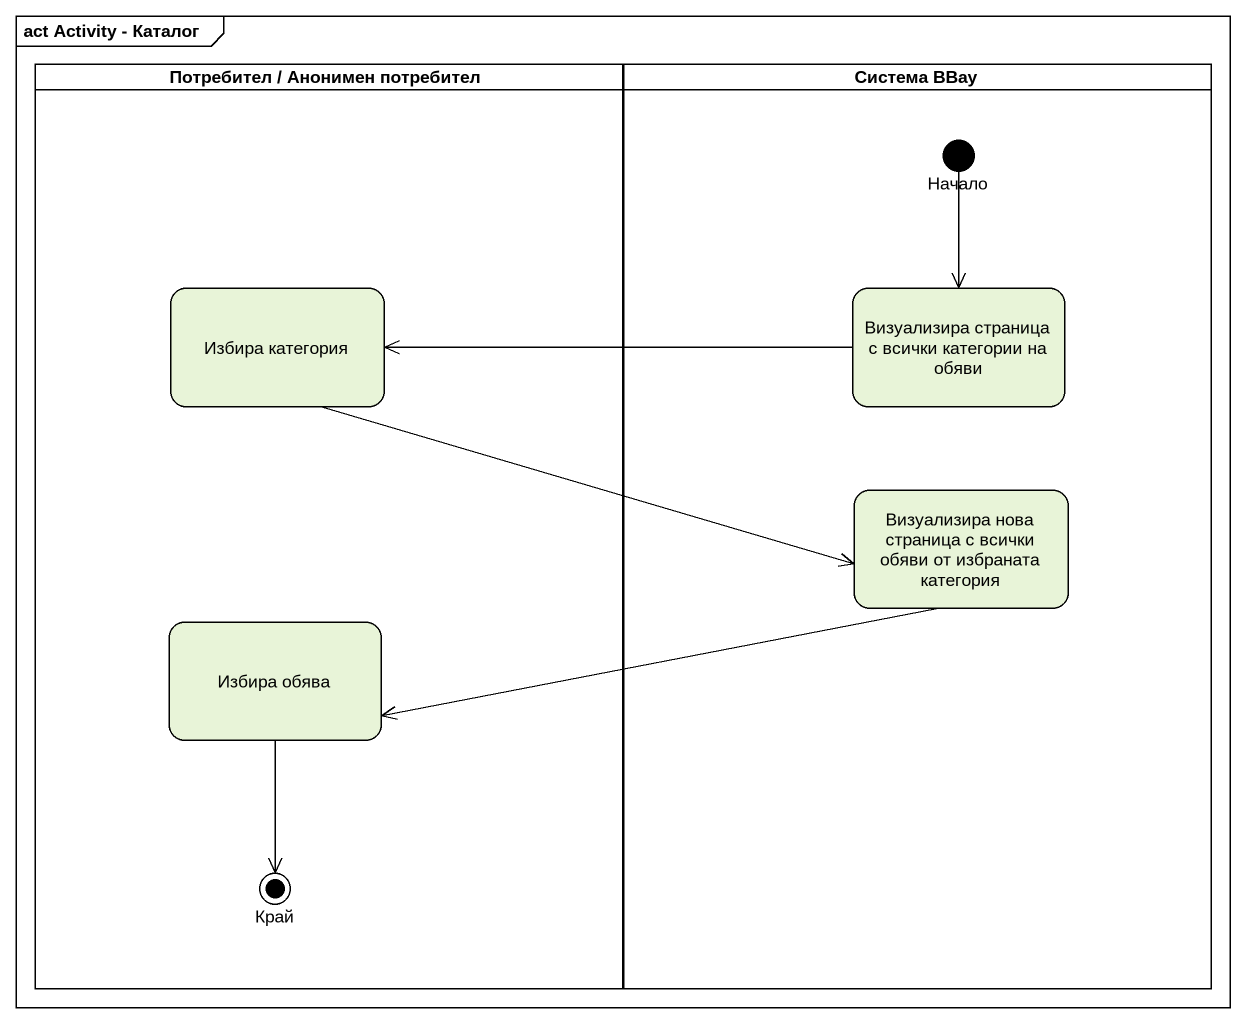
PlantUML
@startuml
mainframe act Activity - Каталог
hide empty description
state "Потребител / Анонимен потребител" as Потребител_Анонимен <<partition>> {
  state "Избира категория" as Избира_категория
  state "Избира обява" as Избира_обява
  state Край <<end>>
}
state "Система BBay" as Система_BBay <<partition>> {
  state Начало <<start>>
  state "Визуализира страница с всички категории на обяви" as Визуализира_страница_с
  state "Визуализира нова страница с всички обяви от избраната категория" as Визуализира_нова_страница_с
}
Начало --> Визуализира_страница_с
Избира_категория -right-> Визуализира_нова_страница_с
Визуализира_страница_с -left-> Избира_категория
Визуализира_нова_страница_с -left-> Избира_обява
Избира_обява --> Край
@enduml
